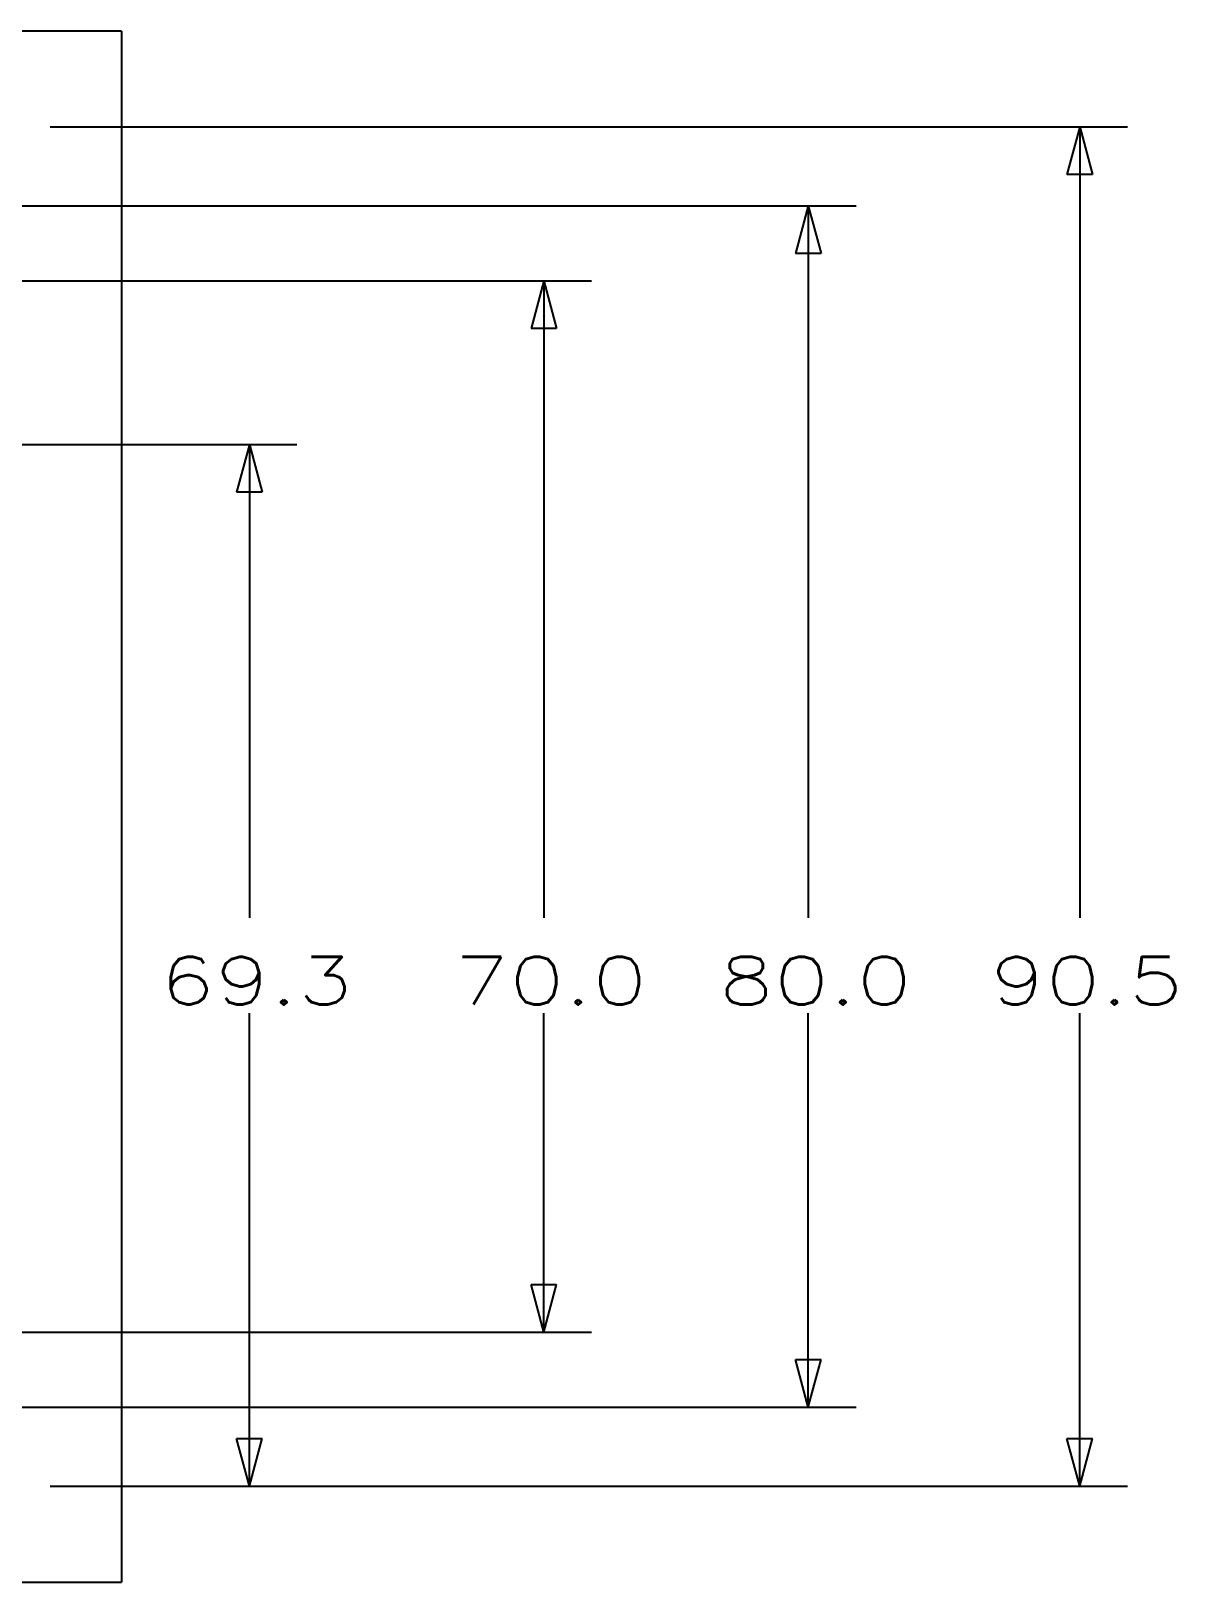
# Model space of a CAD drawing. Header units: inches. Extents: x 218 to 446, y 471 to 756.
# Drawn here: x 369.9 to 446.1, y 511.4 to 614.7 of the extents above; entities that cross this region are included whole.
import ezdxf

# ---------------------------------------------------------------- set-up
doc = ezdxf.new("R2010")
doc.units = ezdxf.units.IN
doc.layers.add('1', color=7, linetype='Continuous', true_color=0xffffff)
doc.styles.add('blockfont', font='simplex.shx')
doc.dimstyles.get("Standard").update_dxf_attribs({"dimtxt": 0.18, "dimasz": 0.18, "dimexe": 0.18, "dimexo": 0.0625, "dimgap": 0.09, "dimtad": 0, "dimtih": 1, "dimtoh": 1, "dimdec": 4, "dimzin": 0, "dimdsep": 46, "dimtxsty": 'Standard', "dimcen": 0.09, "dimadec": 0, "dimazin": 0, "dimtfac": 1, "dimtdec": 4, "dimtofl": 0, "dimtmove": 0, "dimatfit": 3, "dimfxl": 0, "dimtolj": 1, "dimtzin": 0, "dimarcsym": 0})

# ---------------------------------------------------------------- blocks, each defined once
blk = doc.blocks.new('ASSORTED_DRAFT3')
at = {"color": 7}
for p, q in [((404.08, 528.07), (403.23, 531.24)), ((403.23, 531.24), (404.93, 531.24)), ((404.08, 528.07), (404.93, 531.24))]:
    blk.add_line(p, q, dxfattribs=at)
blk = doc.blocks.new('ASSORTED_DRAFT4')
at = {"color": 7}
for p, q in [((404.08, 598.07), (403.23, 594.89)), ((404.08, 598.07), (404.93, 594.89)), ((404.93, 594.89), (403.23, 594.89))]:
    blk.add_line(p, q, dxfattribs=at)
blk = doc.blocks.new('_D1')
at = {"layer": '1', "color": 7}
for p, q in [((351.81, 587.16), (387.64, 587.16)), ((384.47, 587.16), (383.61, 583.99)), ((384.47, 587.16), (384.47, 555.66)), ((384.47, 587.16), (385.32, 583.99)), ((385.32, 583.99), (383.61, 583.99)), ((384.47, 517.82), (384.47, 549.31)), ((384.47, 517.82), (383.61, 520.99)), ((383.61, 520.99), (385.32, 520.99)), ((384.47, 517.82), (385.32, 520.99)), ((371.2, 517.82), (387.64, 517.82))]:
    blk.add_line(p, q, dxfattribs=at)
at = {"layer": '1', "color": 7, "insert": (378.5, 549.88), "char_height": 3.175, "attachment_point": 7, "line_spacing_factor": 0.903614, "style": 'blockfont'}
blk.add_mtext('\\W01.350;\\Fsimplex.shx;69.3', dxfattribs=at)
blk = doc.blocks.new('_D8')
at = {"layer": '1', "color": 7}
for p, q in [((356.3, 603.07), (424.87, 603.07)), ((421.69, 603.07), (420.84, 599.89)), ((421.69, 603.07), (421.69, 555.66)), ((421.69, 603.07), (422.55, 599.89)), ((422.55, 599.89), (420.84, 599.89)), ((421.69, 523.07), (421.69, 549.31)), ((421.69, 523.07), (420.84, 526.24)), ((420.84, 526.24), (422.55, 526.24)), ((421.69, 523.07), (422.55, 526.24)), ((356.3, 523.07), (424.87, 523.07))]:
    blk.add_line(p, q, dxfattribs=at)
at = {"layer": '1', "color": 7, "insert": (415.73, 549.88), "char_height": 3.175, "attachment_point": 7, "line_spacing_factor": 0.903614, "style": 'blockfont'}
blk.add_mtext('\\W01.350;\\Fsimplex.shx;80.0', dxfattribs=at)
blk = doc.blocks.new('_D9')
at = {"layer": '1', "color": 7}
for p, q in [((371.2, 608.32), (442.95, 608.32)), ((439.77, 608.32), (438.92, 605.14)), ((439.77, 608.32), (439.77, 555.66)), ((439.77, 608.32), (440.62, 605.14)), ((440.62, 605.14), (438.92, 605.14)), ((439.77, 517.82), (439.77, 549.31)), ((439.77, 517.82), (438.92, 520.99)), ((438.92, 520.99), (440.62, 520.99)), ((439.77, 517.82), (440.62, 520.99)), ((371.2, 517.82), (442.95, 517.82))]:
    blk.add_line(p, q, dxfattribs=at)
at = {"layer": '1', "color": 7, "insert": (433.81, 549.88), "char_height": 3.175, "attachment_point": 7, "line_spacing_factor": 0.903614, "style": 'blockfont'}
blk.add_mtext('\\W01.350;\\Fsimplex.shx;90.5', dxfattribs=at)

msp = doc.modelspace()

# ---------------------------------------------------------------- linework, layer by layer
at = {"layer": '1', "color": 251}
for p, q in [((375.96, 614.7), (218.46, 614.7)), ((375.96, 614.7), (375.96, 511.43)), ((218.46, 511.43), (375.96, 511.43))]:
    msp.add_line(p, q, dxfattribs=at)
at = {"layer": '1', "color": 7}
for p, q in [((366.3, 598.07), (407.26, 598.07)), ((404.08, 598.07), (404.08, 555.66)), ((404.08, 528.07), (404.08, 549.31)), ((366.3, 528.07), (407.26, 528.07))]:
    msp.add_line(p, q, dxfattribs=at)

# ---------------------------------------------------------------- block references
for name in ['ASSORTED_DRAFT4', 'ASSORTED_DRAFT3']:
    msp.add_blockref(name, (0, 0), dxfattribs=at)

# ---------------------------------------------------------------- texts
at = {"layer": '1', "color": 7, "insert": (398.11, 549.88), "char_height": 3.175, "attachment_point": 7, "line_spacing_factor": 0.903614, "style": 'blockfont'}
msp.add_mtext('\\W01.350;\\Fsimplex.shx;70.0', dxfattribs=at)

# ---------------------------------------------------------------- dimensions: what is measured, and where the dimension line sits
at = {"layer": '1', "color": 7}
for base, p1, p2, picture, middle in [((433.01, 550.9), (371.2, 517.82), (371.2, 608.32), '_D9', (433.01, 550.9)), ((414.93, 550.9), (356.3, 603.07), (356.3, 523.07), '_D8', (414.93, 550.9)), ((377.71, 550.9), (351.81, 587.16), (371.2, 517.82), '_D1', (377.71, 550.9))]:
    dim = msp.add_linear_dim(base=base, p1=p1, p2=p2, angle=90, text=' <> ', dimstyle='Standard', override={"dimtxt": 3.175, "dimasz": 3.175, "dimexe": 3.175, "dimexo": 1.5875, "dimgap": 1.5875, "dimdec": 1, "dimblk1": 'CLOSEDBLANK', "dimclrd": 7, "dimclre": 7, "dimclrt": 7, "dimtm": -0.005, "dimtdec": 3}, dxfattribs=at)
    dim.commit()
    dim.dimension.update_dxf_attribs({"geometry": picture, "text_midpoint": middle})

doc.saveas('drawing.dxf')
